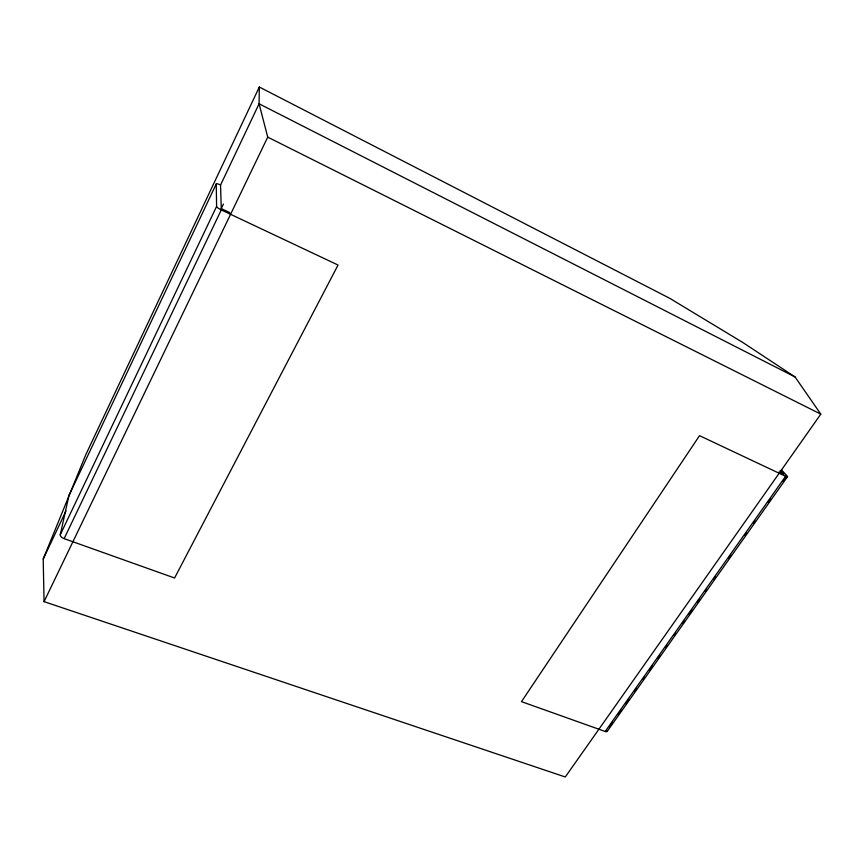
<?xml version="1.0" encoding="UTF-8"?>
<svg xmlns="http://www.w3.org/2000/svg" width="864" height="864" viewBox="0 0 864 864"><rect width="100%" height="100%" fill="white"/><g stroke="black" fill="none" stroke-linecap="round" stroke-linejoin="round"><path stroke-width="1.3" d="M259.319 87.026L259.092 103.788L267.732 137.128L44.064 601.636L565.283 776.974L820.8 414.137L795.031 376.942L742.792 342.479L669.805 298.35L259.319 87.026L85.784 454.702L43.2 559.03L44.064 601.636M216.238 183.978L216.605 206.399A5.162 1.177 26.9 0 0 221.281 209.92L338.051 265.043L174.582 578.005L64.141 538.639A4.655 2.322 22.2 0 1 60.264 534.773L68.936 495.536L216.238 183.978A4.288 0.907 27 0 1 219.478 184.529L220.558 185.047L221.249 208.591L229.727 212.598M43.2 559.03L66.02 510.905M220.558 185.047L259.092 103.788L795.031 376.942M60.264 534.773L216.605 206.399M221.249 208.591L223.409 204.055M64.141 538.639L221.281 209.92M785.603 476.291L699.548 435.672L521.478 701.633L605.178 731.473L785.603 476.291A4.331 0.799 32.9 0 0 787.018 475.859L781.596 470.016M609.509 726.786L612.63 722.38M618.073 714.679L621.194 710.273M625.86 703.674L628.97 699.268M634.424 691.567L636.757 688.262M642.989 679.46L644.544 677.257M649.22 670.658L652.331 666.252M657.785 658.552L660.118 655.247M665.572 647.546L667.127 645.343M674.125 635.44L675.691 633.236M682.69 623.333L684.256 621.13M688.921 614.531L692.032 610.124M697.486 602.424L699.818 599.119M705.272 591.419L706.828 589.216M713.837 579.312L715.392 577.109M728.633 558.403L730.966 555.098M744.973 535.291L746.539 533.088M753.538 523.184L755.093 520.981M768.334 502.276L770.666 498.971M783.13 481.367L786.24 476.96M607.219 731.376L787.45 476.734M778.982 472.068L783.821 474.358L780.17 470.394M267.732 137.128L820.8 414.137M607.295 730.404A3.964 1.642 37.1 0 1 605.178 731.473M68.936 495.536A3.888 1.825 22.6 0 1 69.433 494.91"/></g></svg>
